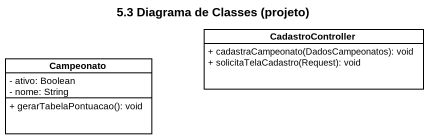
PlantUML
@startuml
title 5.3 Diagrama de Classes (projeto)
hide circle
hide empty members
skinparam classAttributeIconSize 0
class CadastroController {
  + cadastraCampeonato(DadosCampeonatos): void
  + solicitaTelaCadastro(Request): void
}
class Campeonato {
  - ativo: Boolean
  - nome: String
  + gerarTabelaPontuacao(): void
}
@enduml
